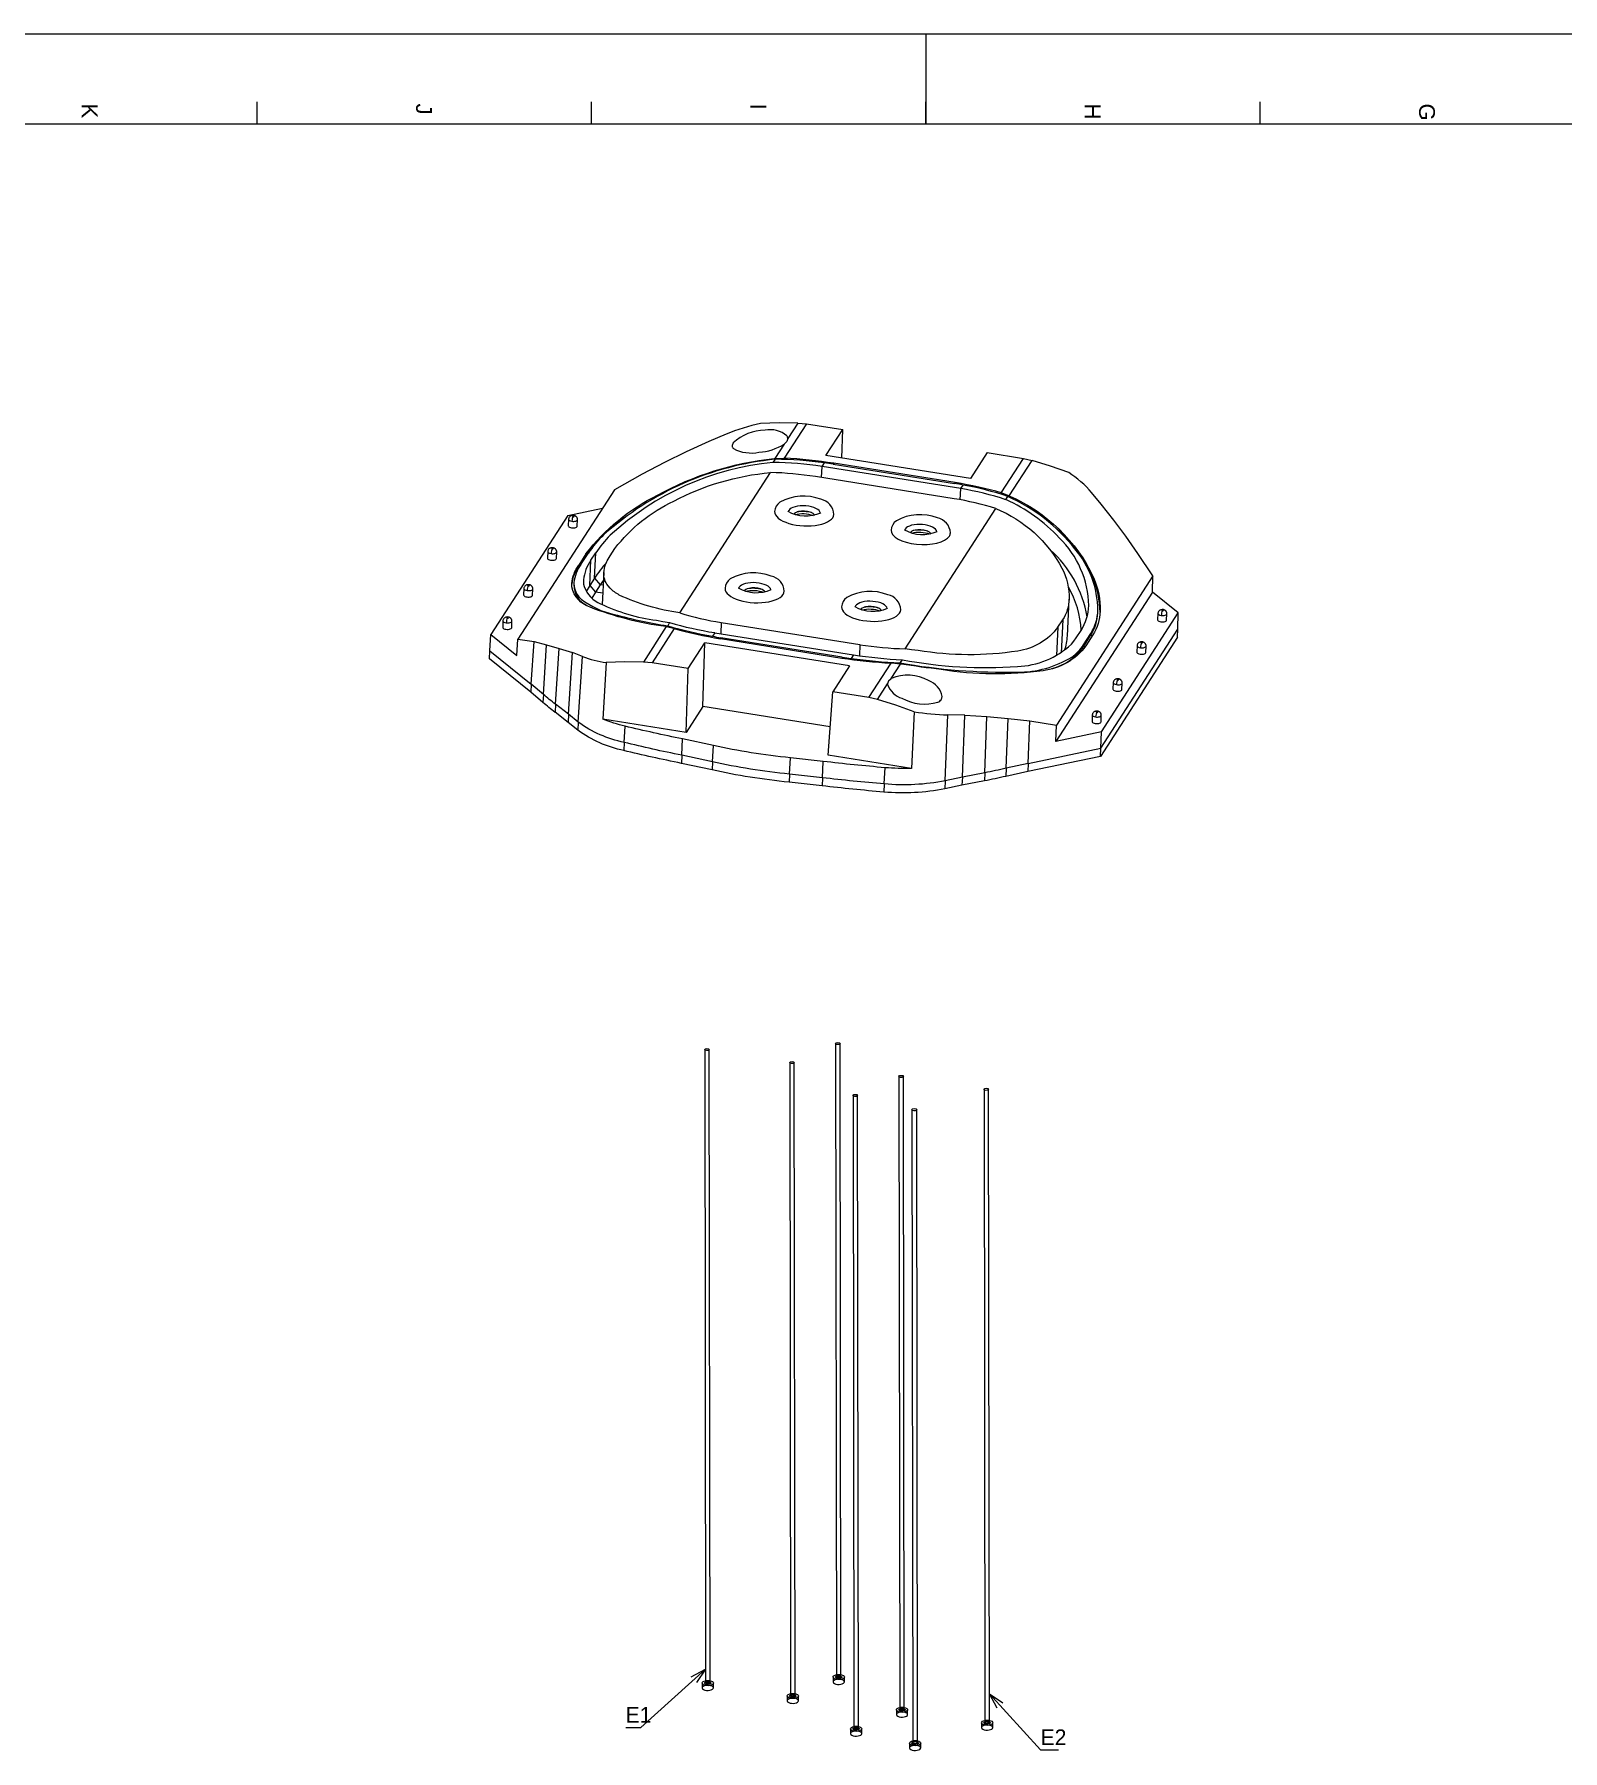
# Model space of a CAD drawing. Header units: millimetres. Extents: x 0 to 1189, y 0 to 841.
# Drawn here: x 396.4 to 736.1, y 459.5 to 841 of the extents above; entities that cross this region are included whole.
import ezdxf

# ---------------------------------------------------------------- set-up
doc = ezdxf.new("R2010")
doc.units = ezdxf.units.MM
doc.linetypes.add('_..__..__..__.._', pattern=[1.8, 0.9, -0.9])
doc.linetypes.add('________________', pattern=[0])

# ---------------------------------------------------------------- blocks, each defined once
blk = doc.blocks.new('D_FRAME_DRAWING@13')
at = {"color": 7, "linetype": '________________', "lineweight": 9}
for p, q in [((1189, 841), (0, 841)), ((594.5, 841), (594.5, 821)), ((445.88, 821), (445.88, 826)), ((520.19, 821), (520.19, 826)), ((594.5, 821), (594.5, 826)), ((668.81, 821), (668.81, 826)), ((1169, 821), (20, 821))]:
    blk.add_line(p, q, dxfattribs=at)
at = {"color": 7, "char_height": 3.5, "attachment_point": 1, "rotation": 270}
for s, insert in [('{\\fArial;K}', (410.41, 825.62)), ('{\\fArial;J}', (484.72, 825.62)), ('{\\fArial;I}', (559.04, 825.62)), ('{\\fArial;H}', (633.35, 825.62)), ('{\\fArial;G}', (707.66, 825.62))]:
    blk.add_mtext(s, dxfattribs=dict(at, insert=insert))
blk = doc.blocks.new('D_FRAME_VIEW@1378')
at = {"color": 7, "linetype": '________________', "lineweight": 9}
for p, q in [((545.36, 615.34), (545.55, 474.73)), ((546.55, 474.73), (546.36, 615.34)), ((574.47, 616.67), (574.65, 476.07)), ((575.65, 476.07), (575.47, 616.67)), ((564.28, 612.45), (564.46, 471.85)), ((565.46, 471.85), (565.28, 612.46)), ((588.53, 609.39), (588.72, 468.79)), ((589.72, 468.79), (589.53, 609.39)), ((578.35, 605.17), (578.53, 464.57)), ((579.53, 464.57), (579.35, 605.18)), ((607.45, 606.51), (607.64, 465.9)), ((608.64, 465.9), (608.45, 606.51)), ((591.41, 602), (591.59, 461.39)), ((592.69, 461.39), (592.51, 602)), ((544.8, 474.55), (544.8, 473.49)), ((545.55, 474.73), (545.55, 474.71)), ((546.55, 474.72), (546.55, 474.73)), ((547.3, 473.49), (547.3, 474.56)), ((573.9, 475.89), (573.9, 474.82)), ((574.65, 476.07), (574.65, 476.05)), ((575.66, 476.05), (575.65, 476.07)), ((576.4, 474.83), (576.4, 475.89)), ((563.71, 471.67), (563.72, 470.61)), ((564.46, 471.85), (564.46, 471.83)), ((565.47, 471.83), (565.46, 471.85)), ((566.22, 470.61), (566.21, 471.67)), ((587.97, 468.61), (587.97, 467.54)), ((588.72, 468.79), (588.72, 468.77)), ((589.72, 468.77), (589.72, 468.79)), ((590.47, 467.55), (590.47, 468.61)), ((606.89, 465.72), (606.89, 464.66)), ((607.64, 465.9), (607.63, 465.89)), ((608.64, 465.89), (608.64, 465.9)), ((609.39, 464.66), (609.39, 465.73)), ((577.78, 464.39), (577.78, 463.33)), ((578.53, 464.57), (578.53, 464.55)), ((579.54, 464.55), (579.53, 464.57)), ((580.28, 463.33), (580.28, 464.39)), ((590.89, 461.21), (590.89, 460.15)), ((591.59, 461.39), (591.59, 461.38)), ((592.69, 461.38), (592.69, 461.39)), ((593.39, 460.15), (593.39, 461.22))]:
    blk.add_line(p, q, dxfattribs=at)
at = {"color": 253, "linetype": '_..__..__..__.._', "lineweight": 9, "true_color": 0xacacac, "extrusion": (0, 0, -1)}
for points in [[(-545.55, 474.71), (-545.63, 474.78), (-545.73, 474.81), (-545.73, 474.81, 0.108838), (-546.25, 474.84), (-546.36, 474.82), (-546.47, 474.78), (-546.55, 474.72), (-546.55, 474.72), (-546.55, 474.72)], [(-574.65, 476.05), (-574.73, 476.11), (-574.83, 476.15), (-574.83, 476.15, 0.108838), (-575.35, 476.18), (-575.47, 476.15), (-575.57, 476.11), (-575.65, 476.05), (-575.66, 476.05), (-575.66, 476.05)], [(-564.46, 471.83), (-564.54, 471.89), (-564.64, 471.93), (-564.64, 471.93, 0.108838), (-565.16, 471.96), (-565.28, 471.93), (-565.38, 471.9), (-565.46, 471.84), (-565.47, 471.83), (-565.47, 471.83)], [(-588.72, 468.77), (-588.8, 468.83), (-588.9, 468.87), (-588.9, 468.87, 0.108838), (-589.42, 468.89), (-589.54, 468.87), (-589.64, 468.83), (-589.72, 468.77), (-589.72, 468.77), (-589.72, 468.77)], [(-607.63, 465.89), (-607.72, 465.95), (-607.81, 465.98), (-607.81, 465.98, 0.108838), (-608.34, 466.01), (-608.45, 465.99), (-608.55, 465.95), (-608.64, 465.89), (-608.64, 465.89), (-608.64, 465.89)], [(-578.53, 464.55), (-578.61, 464.61), (-578.71, 464.65), (-578.71, 464.65, 0.108838), (-579.23, 464.68), (-579.35, 464.65), (-579.45, 464.62), (-579.53, 464.56), (-579.54, 464.55), (-579.54, 464.55)], [(-591.59, 461.38), (-591.67, 461.44), (-591.77, 461.48), (-591.77, 461.48, 0.128809), (-592.44, 461.51), (-592.55, 461.47), (-592.65, 461.42), (-592.69, 461.38), (-592.69, 461.38)]]:
    blk.add_lwpolyline(points, format="xyb", dxfattribs=at)
at = {"color": 7, "linetype": '________________', "lineweight": 9, "extrusion": (0, 0, -1)}
for centre, major_axis, start_param, end_param in [((545.86, 615.34), (0.5, 0.001), 3.141593, 6.283185), ((545.86, 615.34), (0.5, 0.001), 2.413689, 3.141593), ((545.86, 615.34), (0.5, 0.001), 0, 2.413689), ((574.97, 616.67), (0.5, 0.001), 3.141593, 6.283185), ((574.97, 616.67), (0.5, 0.001), 2.413689, 3.141593), ((574.97, 616.67), (0.5, 0.001), 0, 2.413689), ((564.78, 612.46), (0.5, 0.001), 3.141593, 6.283185), ((564.78, 612.46), (0.5, 0.001), 2.413689, 3.141593), ((564.78, 612.46), (0.5, 0.001), 0, 2.413689), ((589.03, 609.39), (0.5, 0.001), 3.141593, 6.283185), ((589.03, 609.39), (0.5, 0.001), 2.413689, 3.141593), ((589.03, 609.39), (0.5, 0.001), 0, 2.413689), ((607.95, 606.51), (0.5, 0.001), 3.141593, 6.283185), ((578.85, 605.17), (0.5, 0.001), 3.141593, 6.283185), ((578.85, 605.17), (0.5, 0.001), 2.413689, 3.141593), ((578.85, 605.17), (0.5, 0.001), 0, 2.413689), ((607.95, 606.51), (0.5, 0.001), 2.413689, 3.141593), ((607.95, 606.51), (0.5, 0.001), 0, 2.413689), ((591.96, 602), (0.55, 0.001), 3.141593, 6.283185), ((591.96, 602), (0.55, 0.001), 2.413689, 3.141593), ((591.96, 602), (0.55, 0.001), 0, 2.413689), ((546.05, 474.55), (1.25, 0), 3.141593, 4.300872), ((546.05, 474.55), (1.25, 0), 2.413689, 3.141593), ((546.05, 474.55), (1.25, 0), 0, 2.413689), ((546.05, 474.55), (1.25, 0), 5.123906, 6.283185), ((575.15, 475.89), (1.25, 0), 3.141593, 4.300872), ((575.15, 475.89), (1.25, 0), 2.413689, 3.141593), ((575.15, 475.89), (1.25, 0), 0, 2.413689), ((575.15, 475.89), (1.25, 0), 5.123906, 6.283185), ((564.96, 471.67), (1.25, 0), 3.141593, 4.300872), ((564.96, 471.67), (1.25, 0), 2.413689, 3.141593), ((564.96, 471.67), (1.25, 0), 0, 2.413689), ((564.96, 471.67), (1.25, 0), 5.123906, 6.283185), ((589.22, 468.61), (1.25, 0), 3.141593, 4.300872), ((589.22, 468.61), (1.25, 0), 2.413689, 3.141593), ((589.22, 468.61), (1.25, 0), 0, 2.413689), ((589.22, 468.61), (1.25, 0), 5.123906, 6.283185), ((608.14, 465.73), (1.25, 0), 3.141593, 4.300872), ((608.14, 465.73), (1.25, 0), 2.413689, 3.141593), ((608.14, 465.73), (1.25, 0), 0, 2.413689), ((608.14, 465.73), (1.25, 0), 5.123906, 6.283185), ((579.03, 464.39), (1.25, 0), 3.141593, 4.300872), ((579.03, 464.39), (1.25, 0), 2.413689, 3.141593), ((579.03, 464.39), (1.25, 0), 0, 2.413689), ((579.03, 464.39), (1.25, 0), 5.123906, 6.283185), ((592.14, 461.21), (1.25, 0), 3.141593, 4.25679), ((592.14, 461.21), (1.25, 0), 5.167988, 6.283185), ((592.14, 461.21), (1.25, 0), 2.413689, 3.141593), ((592.14, 461.21), (1.25, 0), 0, 2.413689)]:
    blk.add_ellipse(centre, major_axis=major_axis, ratio=0.462656, start_param=start_param, end_param=end_param, dxfattribs=at)
at = {"color": 253, "linetype": '_..__..__..__.._', "lineweight": 9, "true_color": 0xacacac}
for centre, major_axis in [((546.05, 473.49), (-1.25, 0)), ((546.05, 474.73), (-0.5, -0.001)), ((575.15, 474.83), (-1.25, 0)), ((575.15, 476.07), (-0.5, -0.001)), ((564.97, 470.61), (-1.25, 0)), ((564.96, 471.85), (-0.5, -0.001)), ((589.22, 467.55), (-1.25, 0)), ((589.22, 468.79), (-0.5, -0.001)), ((608.14, 465.9), (-0.5, -0.001)), ((579.03, 463.33), (-1.25, 0)), ((579.03, 464.57), (-0.5, -0.001)), ((592.14, 461.39), (-0.55, -0.001)), ((608.14, 464.66), (-1.25, 0)), ((592.14, 460.15), (-1.25, 0))]:
    blk.add_ellipse(centre, major_axis=major_axis, ratio=0.462656, start_param=3.141593, end_param=6.283185, dxfattribs=at)
at = {"color": 7, "linetype": '________________', "lineweight": 9}
for centre, start_param, end_param in [((546.05, 473.49), 0, 0.727904), ((546.05, 473.49), 0.727904, 3.141593), ((575.15, 474.83), 0, 0.727904), ((575.15, 474.83), 0.727904, 3.141593), ((564.97, 470.61), 0, 0.727904), ((564.97, 470.61), 0.727904, 3.141593), ((589.22, 467.55), 0, 0.727904), ((589.22, 467.55), 0.727904, 3.141593), ((579.03, 463.33), 0, 0.727904), ((579.03, 463.33), 0.727904, 3.141593), ((608.14, 464.66), 0, 0.727904), ((608.14, 464.66), 0.727904, 3.141593), ((592.14, 460.15), 0, 0.727904), ((592.14, 460.15), 0.727904, 3.141593)]:
    blk.add_ellipse(centre, major_axis=(-1.25, 0), ratio=0.462656, start_param=start_param, end_param=end_param, dxfattribs=at)
at = {"color": 253, "linetype": '________________', "lineweight": 9, "true_color": 0xacacac, "extrusion": (0, 0, -1)}
for centre, major_axis, start_param, end_param in [((546.05, 474.55), (0.7, 0.001), 2.413689, 3.916786), ((546.05, 474.55), (0.7, 0.001), 5.507992, 8.696874), ((575.15, 475.89), (0.7, 0.001), 2.413689, 3.916786), ((575.15, 475.89), (0.7, 0.001), 5.507992, 8.696874), ((564.96, 471.67), (0.7, 0.001), 2.413689, 3.916786), ((564.96, 471.67), (0.7, 0.001), 5.507992, 8.696874), ((589.22, 468.61), (0.7, 0.001), 2.413689, 3.916786), ((589.22, 468.61), (0.7, 0.001), 5.507992, 8.696874), ((608.14, 465.73), (0.7, 0.001), 2.413689, 3.916786), ((608.14, 465.73), (0.7, 0.001), 5.507992, 8.696874), ((579.03, 464.39), (0.7, 0.001), 2.413689, 3.916786), ((579.03, 464.39), (0.7, 0.001), 5.507992, 8.696874), ((592.14, 461.21), (0.75, 0.001), 2.413689, 3.889177), ((592.14, 461.21), (0.75, 0.001), 5.535601, 8.696874)]:
    blk.add_ellipse(centre, major_axis=major_axis, ratio=0.462656, start_param=start_param, end_param=end_param, dxfattribs=at)
at = {"color": 253, "linetype": '_..__..__..__.._', "lineweight": 9, "true_color": 0xacacac, "extrusion": (0, 0, -1)}
for centre, major_axis, start_param, end_param in [((546.05, 474.55), (1.25, 0), 4.300872, 5.123906), ((546.05, 474.55), (0.7, 0.001), 3.916786, 5.507992), ((575.15, 475.89), (1.25, 0), 4.300872, 5.123906), ((575.15, 475.89), (0.7, 0.001), 3.916786, 5.507992), ((564.96, 471.67), (1.25, 0), 4.300872, 5.123906), ((564.96, 471.67), (0.7, 0.001), 3.916786, 5.507992), ((589.22, 468.61), (1.25, 0), 4.300872, 5.123906), ((589.22, 468.61), (0.7, 0.001), 3.916786, 5.507992), ((608.14, 465.73), (1.25, 0), 4.300872, 5.123906), ((608.14, 465.73), (0.7, 0.001), 3.916786, 5.507992), ((579.03, 464.39), (1.25, 0), 4.300872, 5.123906), ((579.03, 464.39), (0.7, 0.001), 3.916786, 5.507992), ((592.14, 461.21), (1.25, 0), 4.25679, 5.167988), ((592.14, 461.21), (0.75, 0.001), 3.889177, 5.535601)]:
    blk.add_ellipse(centre, major_axis=major_axis, ratio=0.462656, start_param=start_param, end_param=end_param, dxfattribs=at)
at = {"color": 253, "linetype": '________________', "lineweight": 9, "true_color": 0xacacac}
for centre, major_axis, start_param, end_param in [((546.05, 474.73), (-0.5, -0.001), 0, 0.727904), ((546.05, 474.73), (-0.5, -0.001), 0.727904, 3.141593), ((575.15, 476.07), (-0.5, -0.001), 0, 0.727904), ((575.15, 476.07), (-0.5, -0.001), 0.727904, 3.141593), ((564.96, 471.85), (-0.5, -0.001), 0, 0.727904), ((564.96, 471.85), (-0.5, -0.001), 0.727904, 3.141593), ((589.22, 468.79), (-0.5, -0.001), 0, 0.727904), ((589.22, 468.79), (-0.5, -0.001), 0.727904, 3.141593), ((608.14, 465.9), (-0.5, -0.001), 0, 0.727904), ((608.14, 465.9), (-0.5, -0.001), 0.727904, 3.141593), ((579.03, 464.57), (-0.5, -0.001), 0, 0.727904), ((579.03, 464.57), (-0.5, -0.001), 0.727904, 3.141593), ((592.14, 461.39), (-0.55, -0.001), 0, 0.727904), ((592.14, 461.39), (-0.55, -0.001), 0.727904, 3.141593)]:
    blk.add_ellipse(centre, major_axis=major_axis, ratio=0.462656, start_param=start_param, end_param=end_param, dxfattribs=at)
blk = doc.blocks.new('D_FRAME_VIEW@1382')
at = {"color": 5, "linetype": '________________', "lineweight": 9, "true_color": 0x0000ff}
for p, q in [((550.15, 752.13), (546.3, 750.47)), ((566.06, 754.61), (567.98, 754.43)), ((567.98, 754.43), (576.03, 753.15)), ((572.32, 747.4), (576.03, 753.15)), ((575.88, 746.83), (576.03, 753.15)), ((541.25, 748.21), (536.42, 745.85)), ((546.3, 750.47), (541.25, 748.21)), ((551.67, 750.2), (551.46, 749.58)), ((563.04, 749.93), (563.6, 750.53)), ((563.81, 751.14), (563.6, 750.53)), ((608.15, 748.02), (604.44, 742.27)), ((608.15, 748.02), (616.21, 746.73)), ((536.42, 745.85), (531.46, 743.22)), ((561.06, 746.55), (560.53, 745.85)), ((560.82, 746.73), (560.97, 746.74)), ((560.97, 746.74), (562.91, 746.8)), ((562.91, 746.8), (563.04, 746.79)), ((602.27, 740.02), (571.45, 744.95)), ((604.44, 742.27), (572.32, 747.4)), ((573.91, 745.46), (600.88, 741.15)), ((601.01, 741.36), (574.04, 745.66)), ((616.21, 746.73), (618.12, 746.3)), ((531.46, 743.22), (525.3, 739.78)), ((539.81, 712.43), (559.96, 743.61)), ((600.81, 737.77), (569.99, 742.69)), ((525.3, 739.78), (503.86, 706.59)), ((611.27, 739.09), (611.38, 739.06)), ((611.38, 739.06), (613.03, 738.43)), ((612.32, 737.58), (612.71, 738.3)), ((613.03, 738.43), (613.16, 738.37)), ((633.47, 736.55), (631.34, 739.16)), ((636.32, 733.03), (633.47, 736.55)), ((514.95, 734.06), (497.86, 707.6)), ((514.95, 734.06), (522.64, 735.66)), ((515.11, 733.23), (515.04, 731.79)), ((517.04, 731.69), (517.11, 733.13)), ((589.9, 704.43), (610.05, 735.61)), ((638.98, 729.47), (636.32, 733.03)), ((641.63, 725.63), (638.98, 729.47)), ((510.47, 726.05), (510.4, 724.61)), ((512.4, 724.51), (512.47, 725.95)), ((518.94, 725.27), (517.35, 722.81)), ((518.95, 725.5), (517.36, 723.04)), ((517.85, 723.18), (519.44, 725.64)), ((520.08, 724.12), (521.15, 725.76)), ((524.35, 725.1), (525.41, 726.75)), ((644.99, 720.66), (641.63, 725.63)), ((522.94, 721.35), (522.59, 714.24)), ((505.17, 717.84), (505.1, 716.4)), ((507.1, 716.31), (507.17, 717.74)), ((515.8, 718.83), (515.79, 718.69)), ((516.31, 719.12), (516.29, 718.67)), ((519.81, 718.51), (519.03, 717.19)), ((520.87, 720.15), (519.81, 718.51)), ((519.81, 718.51), (521.1, 717.04)), ((520.87, 720.15), (522.16, 718.68)), ((522.16, 718.68), (521.1, 717.04)), ((522.85, 719.69), (522.16, 718.68)), ((644.99, 720.66), (623.55, 687.48)), ((644.89, 717.03), (644.99, 720.66)), ((521.1, 717.04), (520.31, 715.69)), ((644.89, 717.03), (623.43, 683.83)), ((625.97, 707.27), (626.37, 715.46)), ((650.63, 712.39), (644.89, 717.03)), ((500.53, 710.66), (500.46, 709.22)), ((502.46, 709.12), (502.53, 710.56)), ((537.53, 710.25), (537.14, 709.54)), ((549.04, 710.27), (579.87, 705.35)), ((623.86, 709.21), (624.93, 710.85)), ((632.75, 712.54), (632.77, 712.99)), ((633.54, 685.94), (650.63, 712.39)), ((646.11, 712.31), (646.04, 710.87)), ((648.04, 710.77), (648.11, 712.21)), ((650.53, 708.8), (650.63, 712.39)), ((497.61, 704.01), (497.86, 707.6)), ((497.86, 707.6), (503.61, 702.96)), ((503.61, 702.96), (503.86, 706.59)), ((503.86, 706.59), (507.43, 706.04)), ((507.43, 706.04), (510.23, 705.33)), ((536.82, 709.36), (536.69, 709.38)), ((536.82, 709.36), (538.48, 708.98)), ((538.59, 708.95), (538.48, 708.98)), ((541.71, 700.02), (545.42, 705.77)), ((544.93, 691.59), (545.42, 705.77)), ((577.54, 700.64), (545.42, 705.77)), ((547.59, 708.01), (578.41, 703.09)), ((548.85, 706.68), (575.82, 702.37)), ((575.95, 702.58), (548.98, 706.89)), ((627.96, 706.89), (629.02, 708.53)), ((629.03, 708.53), (629.03, 708.57)), ((629.56, 704.89), (631.15, 707.35)), ((629.58, 705.34), (631.18, 707.8)), ((631.65, 707.51), (630.06, 705.05)), ((650.44, 707), (633.34, 680.52)), ((633.42, 682.32), (650.53, 708.8)), ((650.44, 707), (650.53, 708.8)), ((497.52, 702.21), (497.61, 704.01)), ((506.72, 694.78), (497.52, 702.21)), ((497.61, 704.01), (506.81, 696.57)), ((510.23, 705.33), (513.03, 704.53)), ((513.03, 704.53), (516, 703.58)), ((518.21, 702.71), (516, 703.58)), ((588.79, 701.29), (589.32, 701.97)), ((641.47, 705.13), (641.4, 703.69)), ((643.4, 703.59), (643.47, 705.03)), ((523.44, 701.37), (522.72, 688.8)), ((533.65, 701.31), (531.73, 701.49)), ((541.71, 700.02), (533.65, 701.31)), ((541.21, 685.85), (541.71, 700.02)), ((577.54, 700.64), (573.83, 694.89)), ((586.95, 701.24), (586.82, 701.25)), ((588.87, 701.04), (586.95, 701.24)), ((589.02, 701.02), (588.87, 701.04)), ((509.42, 692.5), (506.72, 694.78)), ((509.51, 694.3), (506.81, 696.57)), ((506.81, 696.57), (506.81, 696.57)), ((509.51, 694.3), (509.51, 694.3)), ((572.81, 680.8), (573.83, 694.89)), ((581.88, 693.61), (573.83, 694.89)), ((586.25, 697.3), (586.03, 696.65)), ((586.03, 696.65), (586.03, 696.6)), ((586.03, 696.6), (586.03, 696.52)), ((586.25, 697.3), (586.81, 697.85)), ((636.16, 696.92), (636.09, 695.48)), ((638.09, 695.39), (638.16, 696.82)), ((515.1, 689.87), (512.22, 692.11)), ((544.93, 691.59), (541.21, 685.85)), ((573.26, 687.07), (544.93, 691.59)), ((583.79, 693.17), (581.88, 693.61)), ((597.96, 693.19), (598.18, 693.85)), ((515.02, 688.07), (512.13, 690.31)), ((517.17, 686.33), (515.02, 688.07)), ((515.11, 689.87), (515.1, 689.87)), ((517.26, 688.13), (515.11, 689.87)), ((517.26, 688.13), (517.26, 688.13)), ((541.21, 685.85), (522.72, 688.8)), ((591.92, 690.44), (591.3, 677.85)), ((603.17, 689.66), (599.41, 689.74)), ((603.17, 689.66), (608.1, 689.35)), ((608.1, 689.35), (612.8, 688.95)), ((612.8, 688.95), (617.6, 688.44)), ((617.6, 688.44), (623.55, 687.48)), ((623.43, 683.83), (623.55, 687.48)), ((631.52, 689.74), (631.45, 688.3)), ((633.45, 688.2), (633.52, 689.64)), ((527.46, 683.61), (527.46, 683.61)), ((547.33, 682.92), (540.46, 684.38)), ((633.54, 685.94), (623.43, 683.83)), ((633.42, 682.32), (633.54, 685.94)), ((547.12, 679.3), (540.26, 680.76)), ((547.12, 679.3), (547.12, 679.3)), ((571.71, 679.39), (564.42, 680.19)), ((591.3, 677.85), (572.81, 680.8)), ((633.34, 680.52), (617.15, 677.14)), ((617.24, 678.94), (633.42, 682.32)), ((633.34, 680.52), (633.42, 682.32)), ((547.04, 677.5), (540.17, 678.96)), ((571.52, 675.77), (564.23, 676.57)), ((571.52, 675.77), (571.52, 675.77)), ((602.64, 675.89), (598.84, 675.1)), ((607.6, 676.87), (602.64, 675.89)), ((602.64, 675.89), (602.64, 675.89)), ((607.6, 676.87), (607.6, 676.87)), ((617.15, 677.14), (612.29, 676.07)), ((617.24, 678.94), (612.38, 677.87)), ((617.24, 678.94), (617.24, 678.94)), ((571.44, 673.97), (564.14, 674.77)), ((602.55, 674.09), (598.76, 673.3)), ((598.84, 675.1), (598.84, 675.1)), ((607.52, 675.08), (602.55, 674.09))]:
    blk.add_line(p, q, dxfattribs=at)
at = {"color": 9, "linetype": '________________', "lineweight": 9, "true_color": 0xb1b1f0}
for p, q in [((567.98, 754.43), (563.04, 746.79)), ((566.06, 754.61), (563.81, 751.14)), ((563.04, 749.93), (560.97, 746.74)), ((560.82, 746.73), (560.84, 746.52)), ((562.91, 746.8), (562.9, 746.51)), ((571.33, 742.48), (571.45, 744.95)), ((571.45, 744.95), (571.97, 745.75)), ((574.04, 745.66), (574.03, 745.44)), ((611.27, 739.09), (616.21, 746.73)), ((613.03, 738.43), (618.12, 746.3)), ((601.01, 741.36), (601, 741.13)), ((602.27, 740.02), (602.79, 740.83)), ((602.15, 737.54), (602.27, 740.02)), ((611.38, 739.06), (611.37, 738.73)), ((613.16, 738.37), (613.11, 738.1)), ((518.95, 725.5), (518.94, 725.27)), ((518.94, 725.27), (519.18, 725.23)), ((520.87, 720.15), (521.15, 725.76)), ((517.36, 723.04), (517.35, 722.81)), ((517.35, 722.81), (517.6, 722.77)), ((519.81, 718.51), (520.08, 724.12)), ((522.81, 718.57), (522.16, 718.68)), ((522.72, 716.78), (521.1, 717.04)), ((549.04, 710.27), (548.92, 707.8)), ((624.93, 710.85), (624.57, 703.53)), ((506.81, 696.57), (507.43, 706.04)), ((536.82, 709.36), (531.73, 701.49)), ((538.59, 708.95), (533.65, 701.31)), ((547.59, 708.01), (547.07, 707.21)), ((548.98, 706.89), (548.97, 706.66)), ((623.86, 709.21), (623.56, 702.93)), ((631.18, 707.8), (631.15, 707.35)), ((631.51, 707.29), (631.15, 707.35)), ((509.51, 694.3), (510.23, 705.33)), ((512.22, 692.11), (513.03, 704.53)), ((515.1, 689.87), (516, 703.58)), ((517.26, 688.13), (518.21, 702.71)), ((575.95, 702.58), (575.94, 702.36)), ((578.41, 703.09), (577.89, 702.29)), ((579.87, 705.35), (579.75, 702.89)), ((629.58, 705.34), (629.56, 704.89)), ((629.9, 704.83), (629.56, 704.89)), ((581.88, 693.61), (586.82, 701.25)), ((586.81, 697.85), (588.87, 701.04)), ((506.81, 696.57), (506.72, 694.78)), ((509.51, 694.3), (509.42, 692.5)), ((583.79, 693.17), (586.03, 696.65)), ((512.22, 692.11), (512.13, 690.31)), ((515.11, 689.87), (515.02, 688.07)), ((517.26, 688.13), (517.17, 686.33)), ((527.46, 683.61), (527.66, 687.24)), ((598.84, 675.1), (599.41, 689.74)), ((602.64, 675.89), (603.17, 689.66)), ((607.6, 676.87), (608.1, 689.35)), ((612.38, 677.87), (612.8, 688.95)), ((617.24, 678.94), (617.6, 688.44)), ((527.46, 683.61), (527.37, 681.82)), ((540.26, 680.76), (540.46, 684.38)), ((547.12, 679.3), (547.33, 682.92)), ((540.26, 680.76), (540.17, 678.96)), ((547.12, 679.3), (547.04, 677.5)), ((564.23, 676.57), (564.42, 680.19)), ((571.52, 675.77), (571.71, 679.39)), ((564.23, 676.57), (564.14, 674.77)), ((571.52, 675.77), (571.44, 673.97)), ((585.27, 674.38), (585.45, 678.01)), ((602.64, 675.89), (602.55, 674.09)), ((607.6, 676.87), (607.52, 675.08)), ((612.38, 677.87), (612.29, 676.07)), ((617.24, 678.94), (617.15, 677.14)), ((585.27, 674.38), (585.18, 672.58)), ((598.84, 675.1), (598.76, 673.3))]:
    blk.add_line(p, q, dxfattribs=at)
at = {"color": 5, "linetype": '________________', "lineweight": 9, "true_color": 0x0000ff}
for points in [[(563.81, 751.14), (563.81, 751.27), (563.8, 751.39), (563.76, 751.52), (563.71, 751.64), (563.65, 751.76), (563.65, 751.76, 0.219381), (558.77, 753.03, 0.185083), (551.67, 750.2)], [(551.46, 749.58), (551.46, 749.46), (551.48, 749.34), (551.52, 749.23), (551.58, 749.13), (551.65, 749.02), (551.73, 748.92), (551.73, 748.92, 0.172244), (557.43, 748.11, 0.127773), (563.04, 749.93)], [(561.06, 746.55, 0.158922), (522.98, 729.81, 0.054192), (519.44, 725.64)], [(560.53, 745.85, 0.163388), (524.37, 729.66, 0.050871), (521.15, 725.76)], [(574.09, 734.3, 0.342249), (571.18, 737.65, 0.222121), (562.07, 737.02, 0.222824), (560.91, 734.94)], [(630.75, 714.03, 0.194671), (624.17, 729.09, 0.09889), (612.32, 737.58)], [(632.77, 712.99, 0.175053), (627.63, 726.66, 0.120964), (612.71, 738.3)], [(516.29, 734.05, 0.092005), (515.83, 734.04), (515.71, 734.01), (515.61, 733.96), (515.5, 733.9), (515.4, 733.82), (515.3, 733.72), (515.23, 733.61), (515.18, 733.52), (515.14, 733.4), (515.12, 733.3), (515.11, 733.23), (515.11, 733.23)], [(599.98, 730.17, 0.342249), (597.07, 733.52, 0.222121), (587.96, 732.89, 0.222824), (586.8, 730.81)], [(633.25, 712.51, 0.182098), (627.43, 727.06, 0.037742), (623.64, 731.04)], [(511.65, 726.87, 0.092005), (511.19, 726.86), (511.07, 726.82), (510.97, 726.78), (510.86, 726.72), (510.75, 726.64), (510.66, 726.54), (510.59, 726.43), (510.54, 726.34), (510.5, 726.22), (510.48, 726.12), (510.47, 726.05), (510.47, 726.05)], [(563.06, 717.23, 0.342249), (560.15, 720.58, 0.222121), (551.04, 719.95, 0.222824), (549.88, 717.87)], [(506.34, 718.66, 0.092005), (505.89, 718.65), (505.77, 718.62), (505.66, 718.57), (505.56, 718.51), (505.45, 718.43), (505.36, 718.33), (505.29, 718.23), (505.24, 718.14), (505.19, 718.01), (505.17, 717.91), (505.17, 717.84), (505.17, 717.84)], [(516.31, 719.12), (516.31, 718.91), (516.35, 718.28), (516.48, 717.67), (516.7, 717.09), (517.01, 716.53), (517.42, 715.99), (517.92, 715.47), (517.92, 715.47, 0.109692), (525.22, 712.07, 0.025945), (537.14, 709.54)], [(518.41, 719.73), (518.41, 719.4), (518.46, 718.81), (518.58, 718.24), (518.58, 718.24, 0.215009), (522.19, 714.44, 0.077868), (534.64, 710.76), (536.06, 710.5), (537.53, 710.25), (537.53, 710.25)], [(588.95, 713.1, 0.342249), (586.04, 716.45, 0.222121), (576.93, 715.82, 0.222824), (575.77, 713.74)], [(501.7, 711.48, 0.092005), (501.25, 711.47), (501.13, 711.44), (501.02, 711.39), (500.92, 711.33), (500.81, 711.25), (500.72, 711.15), (500.64, 711.05), (500.6, 710.96), (500.55, 710.83), (500.53, 710.73), (500.53, 710.66), (500.53, 710.66)], [(647.28, 713.13, 0.092005), (646.83, 713.12), (646.71, 713.09), (646.6, 713.04), (646.5, 712.98), (646.39, 712.9), (646.3, 712.8), (646.23, 712.7), (646.18, 712.6), (646.13, 712.48), (646.11, 712.38), (646.11, 712.31), (646.11, 712.31)], [(589.32, 701.97, 0.063314), (614.86, 700.49, 0.179003), (626.86, 705.45), (627.44, 706.15), (627.96, 706.89), (627.96, 706.89)], [(642.64, 705.95, 0.092005), (642.19, 705.94), (642.07, 705.9), (641.96, 705.86), (641.86, 705.8), (641.75, 705.72), (641.66, 705.62), (641.58, 705.51), (641.54, 705.42), (641.49, 705.3), (641.47, 705.2), (641.47, 705.13), (641.47, 705.13)], [(588.79, 701.29, 0.047509), (614.88, 699.23, 0.139756), (626.95, 702.6, 0.094243), (629.58, 705.34)], [(598.18, 693.85, 0.257568), (595.1, 697.35, 0.231248), (586.81, 697.85)], [(586.03, 696.52, 0.234812), (589.18, 693.42, 0.192182), (597.19, 692.54, 0.133189), (597.96, 693.19)], [(637.34, 697.74, 0.092005), (636.89, 697.73), (636.77, 697.7), (636.66, 697.65), (636.56, 697.59), (636.45, 697.51), (636.36, 697.41), (636.28, 697.31), (636.24, 697.22), (636.19, 697.09), (636.17, 696.99), (636.16, 696.92), (636.16, 696.92)], [(632.7, 690.56, 0.092005), (632.25, 690.55), (632.13, 690.52), (632.02, 690.47), (631.92, 690.41), (631.81, 690.33), (631.72, 690.23), (631.64, 690.13), (631.59, 690.04), (631.55, 689.91), (631.53, 689.81), (631.52, 689.74), (631.52, 689.74)]]:
    blk.add_lwpolyline(points, format="xyb", dxfattribs=at)
for points in [[(566.06, 754.61), (561.92, 754.64), (557.79, 754.52)], [(626.27, 743.58), (622.2, 745.02), (618.12, 746.3)], [(517.11, 733.13), (517.11, 733.16), (517.11, 733.19), (517.11, 733.22), (517.11, 733.25), (517.1, 733.28), (517.1, 733.32), (517.09, 733.35), (517.08, 733.38), (517.07, 733.41), (517.06, 733.45), (517.05, 733.48), (517.03, 733.51), (517.02, 733.55), (517, 733.58), (516.98, 733.61), (516.96, 733.65), (516.93, 733.68), (516.91, 733.71), (516.88, 733.74), (516.86, 733.76), (516.83, 733.79), (516.8, 733.81), (516.77, 733.84), (516.74, 733.86), (516.71, 733.88), (516.68, 733.9), (516.64, 733.92), (516.61, 733.94), (516.58, 733.96), (516.55, 733.97), (516.52, 733.98), (516.5, 734), (516.47, 734.01), (516.44, 734.02), (516.42, 734.02), (516.39, 734.03), (516.37, 734.04), (516.35, 734.04), (516.33, 734.05), (516.31, 734.05), (516.29, 734.05)], [(512.47, 725.95), (512.47, 725.98), (512.47, 726.01), (512.47, 726.04), (512.47, 726.07), (512.46, 726.1), (512.46, 726.13), (512.45, 726.17), (512.44, 726.2), (512.43, 726.23), (512.42, 726.27), (512.41, 726.3), (512.39, 726.33), (512.38, 726.37), (512.36, 726.4), (512.34, 726.43), (512.32, 726.46), (512.29, 726.5), (512.27, 726.53), (512.24, 726.55), (512.22, 726.58), (512.19, 726.61), (512.16, 726.63), (512.13, 726.66), (512.1, 726.68), (512.07, 726.7), (512.04, 726.72), (512, 726.74), (511.97, 726.76), (511.94, 726.78), (511.91, 726.79), (511.88, 726.8), (511.86, 726.81), (511.83, 726.82), (511.8, 726.83), (511.78, 726.84), (511.75, 726.85), (511.73, 726.85), (511.71, 726.86), (511.69, 726.86), (511.67, 726.87), (511.65, 726.87)], [(507.17, 717.74), (507.17, 717.77), (507.17, 717.8), (507.17, 717.83), (507.16, 717.86), (507.16, 717.9), (507.15, 717.93), (507.15, 717.96), (507.14, 717.99), (507.13, 718.02), (507.12, 718.06), (507.11, 718.09), (507.09, 718.13), (507.07, 718.16), (507.06, 718.19), (507.03, 718.23), (507.01, 718.26), (506.99, 718.29), (506.96, 718.32), (506.94, 718.35), (506.91, 718.37), (506.89, 718.4), (506.86, 718.43), (506.83, 718.45), (506.8, 718.47), (506.76, 718.5), (506.73, 718.52), (506.7, 718.54), (506.67, 718.55), (506.64, 718.57), (506.61, 718.58), (506.58, 718.6), (506.55, 718.61), (506.53, 718.62), (506.5, 718.63), (506.47, 718.63), (506.45, 718.64), (506.43, 718.65), (506.41, 718.65), (506.38, 718.66), (506.36, 718.66), (506.34, 718.66)], [(502.53, 710.56), (502.53, 710.59), (502.53, 710.62), (502.52, 710.65), (502.52, 710.68), (502.52, 710.71), (502.51, 710.75), (502.51, 710.78), (502.5, 710.81), (502.49, 710.84), (502.48, 710.88), (502.47, 710.91), (502.45, 710.94), (502.43, 710.98), (502.41, 711.01), (502.39, 711.04), (502.37, 711.08), (502.35, 711.11), (502.32, 711.14), (502.3, 711.17), (502.27, 711.19), (502.25, 711.22), (502.22, 711.24), (502.19, 711.27), (502.16, 711.29), (502.12, 711.31), (502.09, 711.34), (502.06, 711.36), (502.03, 711.37), (502, 711.39), (501.97, 711.4), (501.94, 711.41), (501.91, 711.43), (501.88, 711.44), (501.86, 711.45), (501.83, 711.45), (501.81, 711.46), (501.79, 711.47), (501.77, 711.47), (501.74, 711.48), (501.72, 711.48), (501.7, 711.48)], [(648.11, 712.21), (648.11, 712.24), (648.11, 712.27), (648.11, 712.3), (648.1, 712.33), (648.1, 712.36), (648.09, 712.4), (648.09, 712.43), (648.08, 712.46), (648.07, 712.49), (648.06, 712.53), (648.05, 712.56), (648.03, 712.59), (648.01, 712.63), (648, 712.66), (647.97, 712.69), (647.95, 712.73), (647.93, 712.76), (647.9, 712.79), (647.88, 712.82), (647.85, 712.84), (647.83, 712.87), (647.8, 712.89), (647.77, 712.92), (647.74, 712.94), (647.71, 712.96), (647.67, 712.99), (647.64, 713), (647.61, 713.02), (647.58, 713.04), (647.55, 713.05), (647.52, 713.06), (647.49, 713.08), (647.47, 713.09), (647.44, 713.1), (647.41, 713.1), (647.39, 713.11), (647.37, 713.12), (647.35, 713.12), (647.32, 713.13), (647.3, 713.13), (647.28, 713.13)], [(643.47, 705.03), (643.47, 705.06), (643.47, 705.09), (643.46, 705.12), (643.46, 705.15), (643.46, 705.18), (643.45, 705.21), (643.45, 705.25), (643.44, 705.28), (643.43, 705.31), (643.42, 705.35), (643.41, 705.38), (643.39, 705.41), (643.37, 705.45), (643.35, 705.48), (643.33, 705.51), (643.31, 705.55), (643.29, 705.58), (643.26, 705.61), (643.24, 705.64), (643.21, 705.66), (643.19, 705.69), (643.16, 705.71), (643.13, 705.74), (643.1, 705.76), (643.06, 705.78), (643.03, 705.8), (643, 705.82), (642.97, 705.84), (642.94, 705.86), (642.91, 705.87), (642.88, 705.88), (642.85, 705.89), (642.82, 705.9), (642.8, 705.91), (642.77, 705.92), (642.75, 705.93), (642.73, 705.93), (642.71, 705.94), (642.68, 705.94), (642.66, 705.95), (642.64, 705.95)], [(531.73, 701.49), (527.58, 701.51), (523.44, 701.37)], [(638.16, 696.82), (638.16, 696.85), (638.16, 696.88), (638.16, 696.91), (638.16, 696.94), (638.16, 696.98), (638.15, 697.01), (638.14, 697.04), (638.14, 697.07), (638.13, 697.11), (638.11, 697.14), (638.1, 697.17), (638.09, 697.21), (638.07, 697.24), (638.05, 697.27), (638.03, 697.31), (638.01, 697.34), (637.99, 697.37), (637.96, 697.4), (637.94, 697.43), (637.91, 697.45), (637.88, 697.48), (637.85, 697.51), (637.82, 697.53), (637.79, 697.55), (637.76, 697.58), (637.73, 697.6), (637.7, 697.62), (637.66, 697.64), (637.63, 697.65), (637.61, 697.66), (637.58, 697.68), (637.55, 697.69), (637.52, 697.7), (637.49, 697.71), (637.47, 697.71), (637.45, 697.72), (637.42, 697.73), (637.4, 697.73), (637.38, 697.74), (637.36, 697.74), (637.34, 697.74)], [(591.92, 690.44), (587.88, 691.88), (583.79, 693.17)], [(633.52, 689.64), (633.52, 689.67), (633.52, 689.7), (633.52, 689.73), (633.52, 689.76), (633.52, 689.79), (633.51, 689.83), (633.5, 689.86), (633.5, 689.89), (633.49, 689.92), (633.47, 689.96), (633.46, 689.99), (633.45, 690.03), (633.43, 690.06), (633.41, 690.09), (633.39, 690.12), (633.37, 690.16), (633.35, 690.19), (633.32, 690.22), (633.3, 690.25), (633.27, 690.27), (633.24, 690.3), (633.21, 690.33), (633.18, 690.35), (633.15, 690.37), (633.12, 690.39), (633.09, 690.42), (633.06, 690.44), (633.02, 690.45), (632.99, 690.47), (632.97, 690.48), (632.94, 690.49), (632.91, 690.51), (632.88, 690.52), (632.85, 690.53), (632.83, 690.53), (632.81, 690.54), (632.78, 690.55), (632.76, 690.55), (632.74, 690.56), (632.72, 690.56), (632.7, 690.56)]]:
    blk.add_lwpolyline(points, dxfattribs=at)
at = {"color": 5, "linetype": '________________', "lineweight": 9, "true_color": 0x0000ff, "extrusion": (0, 0, -1)}
for points in [[(-518.95, 725.5, 0.1144), (-534.89, 738.58, 0.099512), (-560.82, 746.73)], [(-525.41, 726.75, 0.116885), (-538.47, 737.26, 0.09688), (-559.96, 743.61)], [(-613.16, 738.37, 0.182553), (-631.8, 720.24, 0.110256), (-633.26, 712.76)], [(-571.15, 734.66), (-571.07, 734.58, 0.240841), (-563.92, 734.94), (-563.86, 735.01)], [(-610.05, 735.61, 0.173078), (-624.77, 722.35, 0.127782), (-626.37, 715.46)], [(-597.05, 730.52), (-596.96, 730.44, 0.240841), (-589.81, 730.81), (-589.76, 730.88)], [(-522.94, 721.34), (-522.99, 721.84, 0.109289), (-524.35, 725.1)], [(-539.81, 712.43, 0.076729), (-526.38, 716.38, 0.067747), (-524.33, 717.91), (-523.87, 718.44, 0.183694), (-522.94, 721.34)], [(-536.69, 709.38, 0.061726), (-519.94, 713.65, 0.261859), (-515.83, 718.18, 0.041514), (-515.8, 718.94)], [(-560.12, 717.59), (-560.04, 717.51, 0.240841), (-552.89, 717.87), (-552.83, 717.94)], [(-586.02, 713.45), (-585.93, 713.37, 0.240841), (-578.78, 713.74), (-578.73, 713.81)], [(-623.86, 709.21, 0.198571), (-614.93, 703.93, 0.07902), (-592.79, 704.04), (-591.35, 704.23), (-589.9, 704.43), (-589.9, 704.43)], [(-630.06, 705.05, 0.205503), (-620.59, 699.56, 0.074038), (-597.92, 699.81, 0.007863), (-589.02, 701.02)]]:
    blk.add_lwpolyline(points, format="xyb", dxfattribs=at)
at = {"color": 5, "linetype": '________________', "lineweight": 9, "true_color": 0x0000ff}
for centre, radius, start, end in [((567.02, 711.67), 43.83, 102.1565, 112.6366), ((559.9, 671.22), 74.63, 81.094, 89.5116), ((560.23, 660.29), 86.26, 82.1762, 89.4496), ((558.01, 667.16), 76.48, 80.9891, 88.5419), ((590.33, 671.2), 70.74, 71.5527, 79.8492), ((614.02, 724.4), 22.76, 40.4255, 57.4472), ((590.97, 674.8), 63.74, 72.5819, 81.1124), ((592.48, 678.08), 62.71, 71.5613, 81.018), ((547.34, 704.75), 35.04, 124.4943, 144.152), ((604.96, 707.25), 25.77, 9.6474, 48.1386), ((524.31, 717.81), 8.57, 144.3073, 173.1861), ((524.68, 718.27), 8.41, 144.2714, 174.2436), ((527.62, 718.73), 9.26, 144.4583, 173.8166), ((545.81, 703.72), 29.86, 138.2662, 146.6264), ((521.34, 718.61), 5.05, 179.3708, 245.0356), ((608.24, 707.62), 20.81, 2.6181, 30.3372), ((619.85, 714.43), 10.91, 327.2597, 357.9001), ((560.48, 789.87), 82.86, 253.9225, 261.0488), ((558.89, 773.24), 63.74, 252.5819, 261.1124), ((622.36, 712.89), 10.39, 327.7873, 358.0475), ((622.39, 713.34), 10.38, 327.7684, 358.0769), ((563.83, 801.08), 95.36, 253.7442, 259.873), ((615.15, 707.68), 10.83, 340.6532, 357.8494), ((526.66, 724.84), 23.69, 249.115, 262.1984), ((594.16, 819.76), 118.59, 262.1147, 267.4068), ((594.02, 801.81), 99.94, 261.0148, 267.3033), ((591.85, 780.88), 76.48, 260.9891, 268.5419), ((619.34, 712.18), 12.56, 284.6297, 324.5215), ((600.36, 740.68), 50.94, 260.4724, 268.9392)]:
    blk.add_arc(centre, radius, start, end, dxfattribs=at)
at = {"color": 5, "linetype": '________________', "lineweight": 9, "true_color": 0x0000ff, "extrusion": (0, 0, -1)}
for centre, radius, start, end in [((-524.2, 718.1), 8.43, 5.6981, 35.8519), ((-617.05, 715.86), 9.33, 182.4284, 212.4377), ((-622.73, 713.12), 10.53, 181.9279, 212.1836), ((-532.85, 709.59), 26.53, 281.7342, 306.0007), ((-536.04, 722.3), 36.05, 283.44, 291.6871), ((-532.77, 707.79), 26.53, 281.7342, 306.0007), ((-589.79, 729.72), 51.9, 268.3257, 274.7918), ((-589.46, 720.56), 48.17, 258.8707, 275.0949), ((-589.55, 722.36), 48.17, 258.8707, 275.0949)]:
    blk.add_arc(centre, radius, start, end, dxfattribs=at)
at = {"color": 5, "linetype": '________________', "lineweight": 9, "true_color": 0x0000ff}
for centre, major_axis, start_param, end_param in [((562.24, 727.4), (-44.45, 2.16), 4.464988, 4.715615), ((562.24, 727.4), (-43.95, 2.14), 4.464988, 4.510458), ((589.21, 723.1), (-43.95, 2.14), 4.419517, 4.464988), ((589.21, 723.1), (-44.45, 2.16), 4.21436, 4.464988), ((567.5, 734.62), (-3.6, 0.18), 3.23304, 6.035784), ((567.5, 734.62), (-6.59, 0.32), 0.000005, 3.141625), ((567.5, 734.62), (-3.6, 0.18), 6.035784, 6.191317), ((567.47, 733.99), (-2.38, 0.12), 5.287313, 6.089063), ((567.41, 732.82), (-3.6, 0.18), 4.110598, 5.3143), ((567.44, 733.36), (-3.6, 0.18), 4.258078, 5.166699), ((567.47, 733.99), (-2.38, 0.12), 4.137465, 5.287313), ((567.47, 733.99), (-2.38, 0.12), 3.335781, 4.137465), ((516.04, 731.74), (-0.999, 0.049), 0, 3.141593), ((593.39, 730.49), (-6.59, 0.32), 0.000005, 2.894191), ((593.39, 730.49), (-3.6, 0.18), 6.035784, 6.191317), ((593.39, 730.49), (-3.6, 0.18), 3.23304, 6.035784), ((593.36, 729.86), (-2.38, 0.12), 5.287313, 6.089063), ((593.3, 728.69), (-3.6, 0.18), 4.110598, 5.3143), ((593.33, 729.23), (-3.6, 0.18), 4.258078, 5.166699), ((593.36, 729.86), (-2.38, 0.12), 4.137465, 5.287313), ((593.36, 729.86), (-2.38, 0.12), 3.335781, 4.137465), ((593.39, 730.49), (-6.59, 0.32), 2.894191, 3.141625), ((511.4, 724.56), (-0.999, 0.049), 0, 3.141593), ((556.47, 717.55), (-6.59, 0.32), 0.000005, 3.141625), ((556.47, 717.55), (-3.6, 0.18), 6.035784, 6.191317), ((556.47, 717.55), (-3.6, 0.18), 3.23304, 6.035784), ((556.44, 716.92), (-2.38, 0.12), 5.287313, 6.089063), ((556.38, 715.75), (-3.6, 0.18), 4.110598, 5.3143), ((556.41, 716.29), (-3.6, 0.18), 4.258078, 5.166699), ((556.44, 716.92), (-2.38, 0.12), 4.137465, 5.287313), ((556.44, 716.92), (-2.38, 0.12), 3.335781, 4.137465), ((506.1, 716.35), (-0.999, 0.049), 0, 3.141593), ((582.36, 713.42), (-6.59, 0.32), 0.000005, 3.141625), ((582.36, 713.42), (-3.6, 0.18), 6.035784, 6.191317), ((582.36, 713.42), (-3.6, 0.18), 3.23304, 6.035784), ((582.33, 712.79), (-2.38, 0.12), 5.287313, 6.089063), ((582.3, 712.16), (-3.6, 0.18), 4.258078, 5.166699), ((582.33, 712.79), (-2.38, 0.12), 4.137465, 5.287313), ((582.33, 712.79), (-2.38, 0.12), 3.335781, 4.137465), ((582.27, 711.62), (-3.6, 0.18), 4.110598, 5.3143), ((647.04, 710.82), (-0.999, 0.049), 0, 3.141593), ((501.46, 709.17), (-0.999, 0.049), 0, 3.141593), ((560.65, 724.94), (-44.45, 2.16), 1.072768, 1.323395), ((560.65, 724.94), (-43.95, 2.14), 1.277925, 1.323395), ((587.62, 720.64), (-44.45, 2.16), 1.323395, 1.574022), ((587.62, 720.64), (-43.95, 2.14), 1.323395, 1.368865), ((642.4, 703.64), (-0.999, 0.049), 0, 3.141593), ((637.09, 695.43), (-0.999, 0.049), 0, 3.141593), ((632.45, 688.25), (-0.999, 0.049), 0, 3.141593)]:
    blk.add_ellipse(centre, major_axis=major_axis, ratio=0.436043, start_param=start_param, end_param=end_param, dxfattribs=at)
at = {"color": 9, "linetype": '________________', "lineweight": 9, "true_color": 0xb1b1f0}
for centre, major_axis, ratio, start_param, end_param in [((516.11, 733.18), (-0.999, 0.049), 0.436043, 6.279606, 7.60658), ((516.06, 733.1), (0.126, 0.79), 0.220379, 0.463446, 2.034242), ((516.11, 733.18), (-0.999, 0.049), 0.436043, 1.323395, 3.13803), ((516.15, 733.9), (-0.2, 0.01), 0.436043, 4.464988, 7.60658), ((516.15, 733.9), (-0.2, 0.01), 0.436043, 1.323395, 4.464988), ((511.47, 726), (-0.999, 0.049), 0.436043, 6.279606, 7.60658), ((511.42, 725.92), (0.126, 0.79), 0.220379, 0.463446, 2.034242), ((511.47, 726), (-0.999, 0.049), 0.436043, 1.323395, 3.13803), ((511.51, 726.72), (-0.2, 0.01), 0.436043, 4.464988, 7.60658), ((511.51, 726.72), (-0.2, 0.01), 0.436043, 1.323395, 4.464988), ((506.17, 717.79), (-0.999, 0.049), 0.436043, 6.279606, 7.60658), ((506.11, 717.71), (0.126, 0.79), 0.220379, 0.463446, 2.034242), ((506.17, 717.79), (-0.999, 0.049), 0.436043, 1.323395, 3.13803), ((506.2, 718.51), (-0.2, 0.01), 0.436043, 4.464988, 7.60658), ((506.2, 718.51), (-0.2, 0.01), 0.436043, 1.323395, 4.464988), ((501.53, 710.61), (-0.999, 0.049), 0.436043, 6.279606, 7.60658), ((501.47, 710.53), (0.126, 0.79), 0.220379, 0.463446, 2.034242), ((501.53, 710.61), (-0.999, 0.049), 0.436043, 1.323395, 3.13803), ((501.56, 711.33), (-0.2, 0.01), 0.436043, 4.464988, 7.60658), ((501.56, 711.33), (-0.2, 0.01), 0.436043, 1.323395, 4.464988), ((647.11, 712.26), (-0.999, 0.049), 0.436043, 6.279606, 7.60658), ((647.05, 712.18), (0.126, 0.79), 0.220379, 0.463446, 2.034242), ((647.11, 712.26), (-0.999, 0.049), 0.436043, 1.323395, 3.13803), ((647.14, 712.98), (-0.2, 0.01), 0.436043, 4.464988, 7.60658), ((647.14, 712.98), (-0.2, 0.01), 0.436043, 1.323395, 4.464988), ((642.5, 705.8), (-0.2, 0.01), 0.436043, 4.464988, 7.60658), ((642.5, 705.8), (-0.2, 0.01), 0.436043, 1.323395, 4.464988), ((642.47, 705.08), (-0.999, 0.049), 0.436043, 6.279606, 7.60658), ((642.41, 705), (0.126, 0.79), 0.220379, 0.463446, 2.034242), ((642.47, 705.08), (-0.999, 0.049), 0.436043, 1.323395, 3.13803), ((637.16, 696.87), (-0.999, 0.049), 0.436043, 6.279606, 7.60658), ((637.11, 696.79), (0.126, 0.79), 0.220379, 0.463446, 2.034242), ((637.16, 696.87), (-0.999, 0.049), 0.436043, 1.323395, 3.13803), ((637.2, 697.59), (-0.2, 0.01), 0.436043, 4.464988, 7.60658), ((637.2, 697.59), (-0.2, 0.01), 0.436043, 1.323395, 4.464988), ((632.56, 690.41), (-0.2, 0.01), 0.436043, 4.464988, 7.60658), ((632.56, 690.41), (-0.2, 0.01), 0.436043, 1.323395, 4.464988), ((632.52, 689.69), (-0.999, 0.049), 0.436043, 6.279606, 7.60658), ((632.47, 689.61), (0.126, 0.79), 0.220379, 0.463446, 2.034242), ((632.52, 689.69), (-0.999, 0.049), 0.436043, 1.323395, 3.13803)]:
    blk.add_ellipse(centre, major_axis=major_axis, ratio=ratio, start_param=start_param, end_param=end_param, dxfattribs=at)
at = {"color": 9, "linetype": '________________', "lineweight": 9, "true_color": 0xb1b1f0, "extrusion": (0, 0, -1)}
for centre in [(516.16, 733.26), (511.52, 726.08), (506.22, 717.87), (501.58, 710.69), (647.16, 712.34), (642.52, 705.16), (637.22, 696.95), (632.58, 689.77)]:
    blk.add_ellipse(centre, major_axis=(-0.126, -0.79), ratio=0.220379, start_param=2.678147, end_param=3.122627, dxfattribs=at)
at = {"color": 5, "linetype": '________________', "lineweight": 9, "true_color": 0x0000ff, "extrusion": (0, 0, -1)}
for centre, major_axis, start_param, end_param in [((574.07, 706.4), (72.74, -3.54), 2.565874, 2.641318), ((573.98, 704.6), (72.74, -3.54), 2.565874, 2.641318), ((574.07, 706.4), (72.74, -3.54), 2.56587, 2.565874), ((603.58, 755.39), (179.64, -8.75), 1.908529, 1.985767), ((603.4, 751.8), (179.71, -8.75), 1.908532, 1.985767), ((574.25, 710), (69.78, -3.4), 1.690881, 1.945514), ((603.32, 750), (179.71, -8.75), 1.908532, 1.985769), ((603.4, 751.8), (179.71, -8.75), 1.908529, 1.908532), ((574.07, 706.4), (69.85, -3.4), 1.690886, 1.94551), ((603.58, 755.39), (179.64, -8.75), 1.650628, 1.727867), ((573.98, 704.6), (69.85, -3.4), 1.690886, 1.94551), ((574.07, 706.4), (69.85, -3.4), 1.690881, 1.690886), ((603.4, 751.8), (179.71, -8.75), 1.650628, 1.727864), ((573.98, 704.6), (72.74, -3.54), 0.995077, 1.070522), ((574.07, 706.4), (72.74, -3.54), 0.995077, 1.070522), ((574.07, 706.4), (72.74, -3.54), 0.995073, 0.995077), ((603.32, 750), (179.71, -8.75), 1.650626, 1.727864), ((603.4, 751.8), (179.71, -8.75), 1.650626, 1.650628)]:
    blk.add_ellipse(centre, major_axis=major_axis, ratio=0.436043, start_param=start_param, end_param=end_param, dxfattribs=at)

msp = doc.modelspace()

# ---------------------------------------------------------------- linework, layer by layer
at = {"color": 9, "linetype": '________________', "lineweight": 9, "true_color": 0xb1b1f0}
for p, q in [((545.55, 477.64), (531.2, 464.7)), ((608.63, 472.15), (620.03, 459.7))]:
    msp.add_line(p, q, dxfattribs=at)
at = {"color": 5, "linetype": '________________', "lineweight": 9, "true_color": 0x0000ff}
for p, q in [((527.8, 464.7), (531.2, 464.7)), ((620.03, 459.7), (623.97, 459.7))]:
    msp.add_line(p, q, dxfattribs=at)
at = {"color": 5, "linetype": '________________', "lineweight": 9, "true_color": 0x0000ff, "extrusion": (0, 0, -1)}
for points in [[(-542.36, 475.95), (-545.55, 477.64), (-543.53, 474.65)], [(-610.35, 468.97), (-608.63, 472.15), (-611.64, 470.16)]]:
    msp.add_lwpolyline(points, dxfattribs=at)

# ---------------------------------------------------------------- block references
at = {"color": 7}
msp.add_blockref('D_FRAME_DRAWING@13', (0, 0), dxfattribs=at)
at = {"color": 7, "linetype": '________________', "lineweight": 20}
for name in ['D_FRAME_VIEW@1382', 'D_FRAME_VIEW@1378']:
    msp.add_blockref(name, (0, 0), dxfattribs=at)

# ---------------------------------------------------------------- texts
at = {"color": 7, "char_height": 3.5, "attachment_point": 1}
for s, insert in [('{\\fIsonormD;E1}', (527.8, 469.25)), ('{\\fIsonormD;E2}', (620.03, 464.25))]:
    msp.add_mtext(s, dxfattribs=dict(at, insert=insert))

doc.saveas('drawing.dxf')
